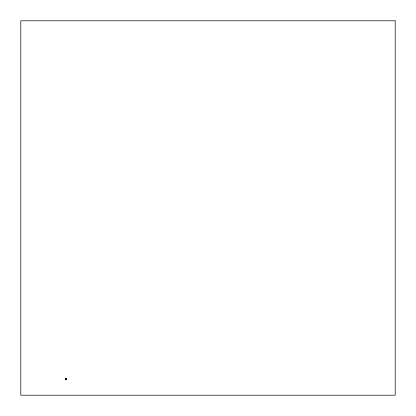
<?xml version="1.0" encoding="UTF-8"?>
<svg xmlns="http://www.w3.org/2000/svg" width="416" height="416" viewBox="0 0 416 416"><rect width="100%" height="100%" fill="white"/><g stroke="black" fill="none" stroke-linecap="round" stroke-linejoin="round"><path stroke-width="0.62" d="M65.619 379.2L65.546 379.928L66.03 379.376L66.7 379.668L66.331 379.038L66.815 378.492L66.102 378.654L65.728 378.024L65.66 378.752L64.948 378.908L65.619 379.2M395.2 20.8L20.8 20.8L20.8 395.2L395.2 395.2L395.2 20.8"/></g></svg>
